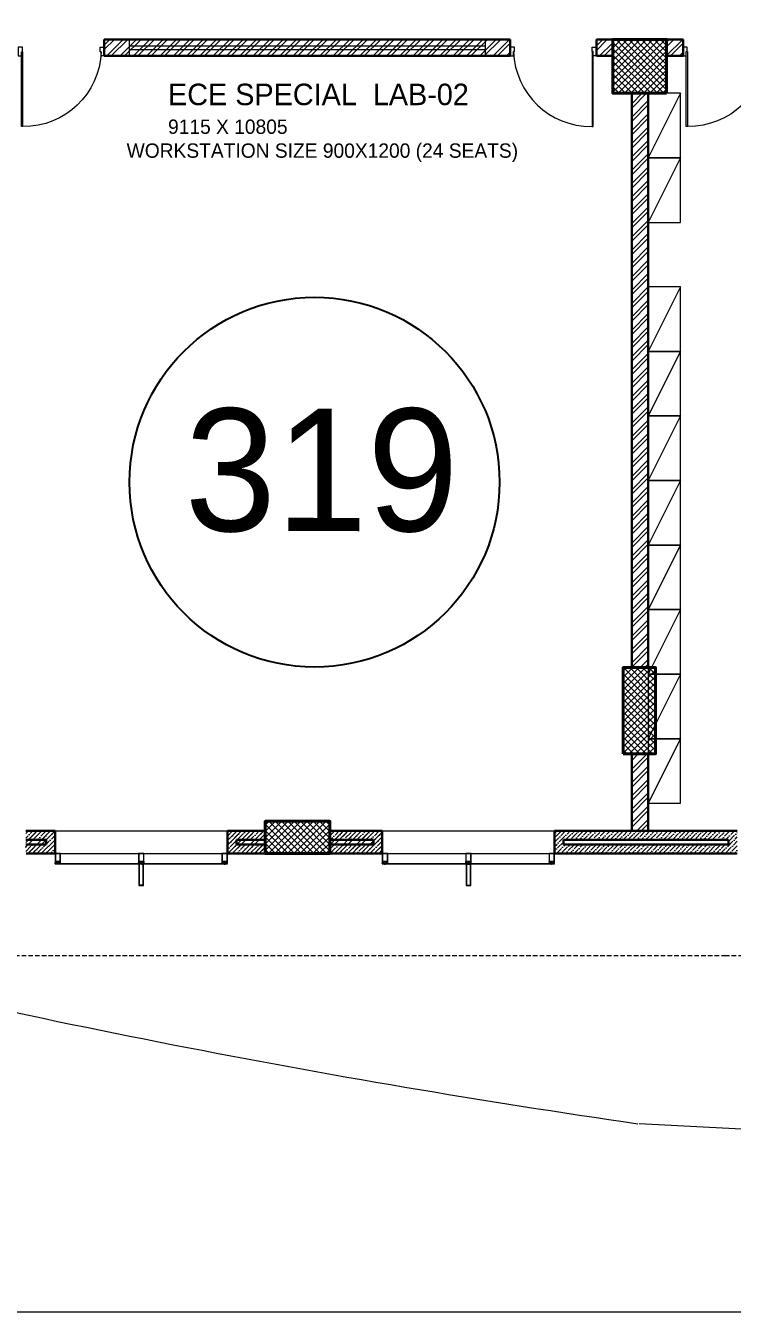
# Model space of a CAD drawing. Header units: millimetres. Extents: x 8275 to 147087, y -297470 to -191881.
# Drawn here: x 25121 to 34966, y -297470 to -279531 of the extents above; entities that cross this region are included whole.
import ezdxf

# ---------------------------------------------------------------- set-up
doc = ezdxf.new("R2010")
doc.units = ezdxf.units.MM
doc.header["$LTSCALE"] = 250
doc.header["$MEASUREMENT"] = 0
doc.linetypes.add('HIDDEN', pattern=[0.375, 0.25, -0.125])
for name, color, linetype, lineweight in [('col', 6, 'Continuous', 40), ('door', 35, 'Continuous', 13), ('ele', 51, 'Continuous', 18), ('furniture', 5, 'Continuous', 15), ('hatch', 9, 'Continuous', 0), ('hidden', 153, 'HIDDEN', 13), ('text', 7, 'Continuous', 9), ('wall', 1, 'Continuous', 30), ('win', 4, 'Continuous', 20)]:
    doc.layers.add(name, color=color, linetype=linetype, lineweight=lineweight)
doc.layers.add('FUR', color=140, linetype='Continuous')
doc.styles.get("Standard").update_dxf_attribs({"font": 'GOTHIC.TTF', "height": 100})
pattern_1 = [(45, (-6686.72, -319015.28), (-92.80777, 92.80777), []), (45, (-6624.85, -319015.28), (-92.80777, 92.80777), [])]
pattern_2 = [(45, (-6686.724, -319015.28), (23.20194, 85.073785), [109.375, -21.875, 0, -21.875])]
pattern_3 = [(45, (-6686.7244, -319015.2779), (2e-16, 2.32600915), [4.93421053, -1.64473684]), (135, (-6685.5614, -319014.1149), (2e-16, 2.32600915), [4.93421053, -1.64473684])]

# ---------------------------------------------------------------- blocks, each defined once
blk = doc.blocks.new('A$C75BC0A19')
at = {"layer": 'hatch'}
h = blk.add_hatch(dxfattribs=at)
h.set_pattern_fill('ANSI37', color=256, scale=500, style=0)
h.set_pattern_definition([(45, (-3145679.59, 85463.276), (-44.1941738, 44.1941738), []), (135, (-3145679.59, 85463.276), (-44.1941738, -44.1941738), [])])
h.paths.add_polyline_path([(-104495, 14909), (-105243, 14909), (-105243, 15659), (-104495, 15659)])
h = blk.add_hatch(dxfattribs=at)
h.set_pattern_fill('ANSI37', color=256, scale=500, style=0)
h.set_pattern_definition([(45, (-1397.63, 3045.615), (-44.194174, 44.194174), []), (135, (-1397.63, 3045.615), (-44.194174, -44.194174), [])])
h.paths.add_polyline_path([(-105098, 5700), (-104648, 5700), (-104648, 6900), (-105098, 6900)])
h = blk.add_hatch(dxfattribs=at)
h.set_pattern_fill('ANSI37', color=256, scale=500, angle=90, style=0)
h.set_pattern_definition([(135, (-196747.52, -3027528.165), (-44.1941738, -44.1941738), []), (225, (-196747.52, -3027528.165), (44.1941738, -44.1941738), [])])
h.paths.add_polyline_path([(-109187, 4308), (-109187, 4758), (-110087, 4758), (-110087, 4308)])
at = {"layer": 'col', "elevation": -4747}
for points in [[(-104495, 14909), (-105243, 14909), (-105243, 15659), (-104495, 15659)], [(-105098, 5700), (-104648, 5700), (-104648, 6900), (-105098, 6900)]]:
    blk.add_lwpolyline(points, close=True, dxfattribs=at)
at = {"layer": 'col'}
blk.add_lwpolyline([(-109187, 4308), (-109187, 4758), (-110087, 4758), (-110087, 4308)], close=True, dxfattribs=at)
blk = doc.blocks.new('D1-1000')
for p, q in [((-951, 0), (-1000, 0)), ((-1000, 0), (-1000, -102)), ((-951, -53), (-951, 0)), ((-49, 0), (0, 0)), ((-49, -53), (-49, 0)), ((0, 0), (0, -102)), ((-1000, -102), (-963, -102)), ((-963, -53), (-951, -53)), ((-963, -102), (-963, -53)), ((-51, -53), (-51, -923)), ((-37, -53), (-49, -53)), ((-37, -923), (-37, -53)), ((-37, -102), (-37, -53)), ((0, -102), (-37, -102)), ((-55, -923), (-37, -923))]:
    blk.add_line(p, q)
blk.add_ellipse((-40, 2), major_axis=(646, 675), ratio=0.977435, start_param=2.382767, end_param=3.900418)
blk = doc.blocks.new('storage')
at = {"layer": 'furniture', "linetype": 'ByBlock', "ltscale": 100}
blk.add_line((0, 450), (900, 0), dxfattribs=at)
blk.add_lwpolyline([(0, 0), (900, 0), (900, 450), (0, 450)], close=True, dxfattribs=at)

msp = doc.modelspace()

# ---------------------------------------------------------------- hatches: boundary and pattern name
at = {"layer": 'hatch'}
h = msp.add_hatch(dxfattribs=at)
h.set_pattern_fill('ANSI32', color=256, scale=350, style=0)
h.set_pattern_definition(pattern_1)
h.paths.add_polyline_path([(31874, -279953), (31874, -279723), (26216, -279723), (26216, -279953)])
h = msp.add_hatch(dxfattribs=at)
h.set_pattern_fill('ANSI32', color=256, scale=350, style=0)
h.set_pattern_definition(pattern_1)
h.paths.add_polyline_path([(33068, -279723), (33298, -279723), (33298, -279953), (33068, -279953)])
h = msp.add_hatch(dxfattribs=at)
h.set_pattern_fill('ANSI32', color=256, scale=350, style=0)
h.set_pattern_definition(pattern_1)
h.paths.add_polyline_path([(34051, -279723), (34280, -279723), (34280, -279953), (34051, -279953)])
edge = h.paths.add_edge_path()
edge.add_line((34051, -279953), (34310, -279953))
h = msp.add_hatch(dxfattribs=at)
h.set_pattern_fill('ANSI32', color=256, scale=350, style=0)
h.set_pattern_definition(pattern_1)
h.paths.add_polyline_path([(33566, -288482), (33796, -288482), (33796, -280473), (33566, -280473)])
h = msp.add_hatch(dxfattribs=at)
h.set_pattern_fill('ANSI32', color=256, scale=350, style=0)
h.set_pattern_definition(pattern_1)
h.paths.add_polyline_path([(33796, -289681), (33566, -289681), (33566, -290759), (33796, -290759)])
h = msp.add_hatch(dxfattribs=at)
h.set_pattern_fill('ANSI36', color=256, scale=350, style=0)
h.set_pattern_definition(pattern_2)
h.paths.add_polyline_path([(25121, -290949), (25121, -291073), (24974, -291073), (24974, -291074), (25531, -291074), (25531, -290759), (25121, -290759), (25121, -290884), (25406, -290884), (25406, -290949)])
h = msp.add_hatch(dxfattribs=at)
h.set_pattern_fill('ANSI36', color=256, scale=350, style=0)
h.set_pattern_definition(pattern_2)
h.paths.add_polyline_path([(25121, -290949), (25121, -291073), (24974, -291073), (24974, -291074), (25531, -291074), (25531, -290759), (25121, -290759), (25121, -290884), (25406, -290884), (25406, -290949)])
h = msp.add_hatch(dxfattribs=at)
h.set_pattern_fill('ANSI32', color=256, scale=350, style=0)
h.set_pattern_definition(pattern_1)
h.paths.add_polyline_path([(25121, -291074), (25531, -291074), (25531, -290759), (25121, -290759)])
h = msp.add_hatch(dxfattribs=at)
h.set_pattern_fill('ANSI32', color=256, scale=350, style=0)
h.set_pattern_definition(pattern_1)
h.paths.add_polyline_path([(27931, -290759), (28460, -290759), (28460, -291074), (27931, -291074)])
h = msp.add_hatch(dxfattribs=at)
h.set_pattern_fill('ANSI36', color=256, scale=350, style=0)
h.set_pattern_definition(pattern_2)
h.paths.add_polyline_path([(28535, -291073), (28459, -291073), (28459, -290949), (28056, -290949), (28056, -290884), (28459, -290884), (28459, -290759), (27931, -290759), (27931, -291074), (28535, -291074)])
h = msp.add_hatch(dxfattribs=at)
h.set_pattern_fill('ANSI36', color=256, scale=350, style=0)
h.set_pattern_definition(pattern_2)
h.paths.add_polyline_path([(29359, -290949), (29359, -291073), (29285, -291073), (29285, -291074), (30090, -291074), (30090, -290759), (29359, -290759), (29359, -290884), (29965, -290884), (29965, -290949)])
h = msp.add_hatch(dxfattribs=at)
h.set_pattern_fill('ANSI32', color=256, scale=350, style=0)
h.set_pattern_definition(pattern_1)
h.paths.add_polyline_path([(29359, -291074), (30090, -291074), (30090, -290759), (29359, -290759)])
h = msp.add_hatch(dxfattribs=at)
h.set_pattern_fill('ANSI36', color=256, scale=350, style=0)
h.set_pattern_definition(pattern_2)
h.paths.add_polyline_path([(35037, -290759), (32490, -290759), (32490, -291074), (35037, -291074)])
edge = h.paths.add_edge_path(flags=16)
edge.add_line((32615, -290949), (34912, -290949))
edge.add_line((34912, -290884), (32615, -290884))
edge.add_line((32615, -290884), (32615, -290949))
edge.add_line((34912, -290884), (34912, -290949))
h = msp.add_hatch(dxfattribs=at)
h.set_pattern_fill('AR-HBONE', color=256, scale=0.411184, style=0)
h.set_pattern_definition(pattern_3)
h.paths.add_polyline_path([(25536, -291200), (25536, -291202), (25542, -291202), (25542, -291200)], flags=16)
h.paths.add_polyline_path([(25601, -291200), (25601, -291202), (25595, -291202), (25595, -291200)], flags=16)
edge = h.paths.add_edge_path()
edge.add_arc((25547, -291215), 0.685, 180, 360, ccw=False)
edge.add_arc((25545, -291215), 0.685, 180, 360, ccw=False)
edge.add_arc((25544, -291215), 0.685, 180, 360, ccw=False)
edge.add_arc((25542, -291215), 0.685, -180, 0, ccw=False)
edge.add_arc((25541, -291215), 0.685, -180, 0, ccw=False)
edge.add_arc((25540, -291215), 0.685, 180, 360, ccw=False)
edge.add_arc((25538, -291215), 0.685, 180, 360, ccw=False)
edge.add_arc((25537, -291215), 0.685, -180, 0, ccw=False)
edge.add_arc((25536, -291215), 0.685, 180, 360, ccw=False)
edge.add_arc((25534, -291215), 0.685, -180, 0, ccw=False)
edge.add_arc((25533, -291215), 0.685, 180, 360, ccw=False)
edge.add_arc((25532, -291215), 0.685, -180, 0, ccw=False)
edge.add_line((25531, -291215), (25531, -291202))
edge.add_line((25531, -291202), (25535, -291202))
edge.add_line((25535, -291202), (25535, -291200))
edge.add_line((25535, -291200), (25533, -291200))
edge.add_line((25533, -291200), (25535, -291197))
edge.add_line((25535, -291197), (25543, -291197))
edge.add_line((25543, -291197), (25545, -291200))
edge.add_line((25545, -291200), (25543, -291200))
edge.add_line((25543, -291200), (25543, -291202))
edge.add_line((25543, -291202), (25547, -291202))
edge.add_line((25547, -291202), (25547, -291215))
edge.add_arc((25590, -291214), 0.685, 180, 360)
edge.add_arc((25592, -291214), 0.685, 180, 360)
edge.add_arc((25593, -291214), 0.685, 180, 360)
edge.add_arc((25594, -291214), 0.685, 180, 360)
edge.add_arc((25596, -291214), 0.685, 180, 360)
edge.add_arc((25597, -291214), 0.685, 180, 360)
edge.add_arc((25599, -291214), 0.685, 180, 360)
edge.add_arc((25600, -291214), 0.685, 180, 360)
edge.add_arc((25601, -291214), 0.685, 180, 360)
edge.add_arc((25603, -291214), 0.685, 180, 360)
edge.add_arc((25604, -291214), 0.685, 180, 360)
edge.add_arc((25605, -291214), 0.685, 180, 360)
edge.add_line((25606, -291214), (25606, -291202))
edge.add_line((25606, -291202), (25602, -291202))
edge.add_line((25602, -291202), (25602, -291200))
edge.add_line((25602, -291200), (25604, -291200))
edge.add_line((25604, -291200), (25602, -291197))
edge.add_line((25602, -291197), (25593, -291197))
edge.add_line((25593, -291197), (25592, -291200))
edge.add_line((25592, -291200), (25594, -291200))
edge.add_line((25594, -291200), (25594, -291202))
edge.add_line((25594, -291202), (25590, -291202))
edge.add_line((25590, -291202), (25590, -291214))
h = msp.add_hatch(dxfattribs=at)
h.set_pattern_fill('AR-HBONE', color=256, scale=0.411184, style=0)
h.set_pattern_definition(pattern_3)
h.paths.add_polyline_path([(26699, -291200), (26699, -291202), (26704, -291202), (26704, -291200)], flags=16)
h.paths.add_polyline_path([(26763, -291200), (26763, -291202), (26757, -291202), (26757, -291200)], flags=16)
edge = h.paths.add_edge_path()
edge.add_arc((26709, -291215), 0.685, 180, 360, ccw=False)
edge.add_arc((26708, -291215), 0.685, 180, 360, ccw=False)
edge.add_arc((26706, -291215), 0.685, 180, 360, ccw=False)
edge.add_arc((26705, -291215), 0.685, -180, 0, ccw=False)
edge.add_arc((26703, -291215), 0.685, -180, 0, ccw=False)
edge.add_arc((26702, -291215), 0.685, 180, 360, ccw=False)
edge.add_arc((26701, -291215), 0.685, 180, 360, ccw=False)
edge.add_arc((26699, -291215), 0.685, -180, 0, ccw=False)
edge.add_arc((26698, -291215), 0.685, 180, 360, ccw=False)
edge.add_arc((26697, -291215), 0.685, -180, 0, ccw=False)
edge.add_arc((26695, -291215), 0.685, 180, 360, ccw=False)
edge.add_arc((26694, -291215), 0.685, -180, 0, ccw=False)
edge.add_line((26693, -291215), (26693, -291202))
edge.add_line((26693, -291202), (26697, -291202))
edge.add_line((26697, -291202), (26697, -291200))
edge.add_line((26697, -291200), (26695, -291200))
edge.add_line((26695, -291200), (26697, -291197))
edge.add_line((26697, -291197), (26706, -291197))
edge.add_line((26706, -291197), (26708, -291200))
edge.add_line((26708, -291200), (26706, -291200))
edge.add_line((26706, -291200), (26706, -291202))
edge.add_line((26706, -291202), (26710, -291202))
edge.add_line((26710, -291202), (26710, -291215))
edge.add_arc((26753, -291214), 0.685, 180, 360)
edge.add_arc((26754, -291214), 0.685, 180, 360)
edge.add_arc((26755, -291214), 0.685, 180, 360)
edge.add_arc((26757, -291214), 0.685, 180, 360)
edge.add_arc((26758, -291214), 0.685, 180, 360)
edge.add_arc((26760, -291214), 0.685, 180, 360)
edge.add_arc((26761, -291214), 0.685, 180, 360)
edge.add_arc((26762, -291214), 0.685, 180, 360)
edge.add_arc((26764, -291214), 0.685, 180, 360)
edge.add_arc((26765, -291214), 0.685, 180, 360)
edge.add_arc((26766, -291214), 0.685, 180, 360)
edge.add_arc((26768, -291214), 0.685, 180, 360)
edge.add_line((26768, -291214), (26768, -291202))
edge.add_line((26768, -291202), (26765, -291202))
edge.add_line((26765, -291202), (26765, -291200))
edge.add_line((26765, -291200), (26766, -291200))
edge.add_line((26766, -291200), (26765, -291197))
edge.add_line((26765, -291197), (26756, -291197))
edge.add_line((26756, -291197), (26754, -291200))
edge.add_line((26754, -291200), (26756, -291200))
edge.add_line((26756, -291200), (26756, -291202))
edge.add_line((26756, -291202), (26752, -291202))
edge.add_line((26752, -291202), (26752, -291214))
h = msp.add_hatch(dxfattribs=at)
h.set_pattern_fill('AR-HBONE', color=256, scale=0.411184, style=0)
h.set_pattern_definition(pattern_3)
h.paths.add_polyline_path([(27861, -291200), (27861, -291202), (27866, -291202), (27866, -291200)], flags=16)
h.paths.add_polyline_path([(27925, -291200), (27925, -291202), (27920, -291202), (27920, -291200)], flags=16)
edge = h.paths.add_edge_path()
edge.add_arc((27871, -291215), 0.685, 180, 360, ccw=False)
edge.add_arc((27870, -291215), 0.685, 180, 360, ccw=False)
edge.add_arc((27868, -291215), 0.685, 180, 360, ccw=False)
edge.add_arc((27867, -291215), 0.685, -180, 0, ccw=False)
edge.add_arc((27866, -291215), 0.685, -180, 0, ccw=False)
edge.add_arc((27864, -291215), 0.685, 180, 360, ccw=False)
edge.add_arc((27863, -291215), 0.685, 180, 360, ccw=False)
edge.add_arc((27862, -291215), 0.685, -180, 0, ccw=False)
edge.add_arc((27860, -291215), 0.685, 180, 360, ccw=False)
edge.add_arc((27859, -291215), 0.685, -180, 0, ccw=False)
edge.add_arc((27858, -291215), 0.685, 180, 360, ccw=False)
edge.add_arc((27856, -291215), 0.685, -180, 0, ccw=False)
edge.add_line((27855, -291215), (27855, -291202))
edge.add_line((27855, -291202), (27859, -291202))
edge.add_line((27859, -291202), (27859, -291200))
edge.add_line((27859, -291200), (27858, -291200))
edge.add_line((27858, -291200), (27859, -291197))
edge.add_line((27859, -291197), (27868, -291197))
edge.add_line((27868, -291197), (27870, -291200))
edge.add_line((27870, -291200), (27868, -291200))
edge.add_line((27868, -291200), (27868, -291202))
edge.add_line((27868, -291202), (27872, -291202))
edge.add_line((27872, -291202), (27872, -291215))
edge.add_arc((27915, -291214), 0.685, 180, 360)
edge.add_arc((27916, -291214), 0.685, 180, 360)
edge.add_arc((27918, -291214), 0.685, 180, 360)
edge.add_arc((27919, -291214), 0.685, 180, 360)
edge.add_arc((27920, -291214), 0.685, 180, 360)
edge.add_arc((27922, -291214), 0.685, 180, 360)
edge.add_arc((27923, -291214), 0.685, 180, 360)
edge.add_arc((27925, -291214), 0.685, 180, 360)
edge.add_arc((27926, -291214), 0.685, 180, 360)
edge.add_arc((27927, -291214), 0.685, 180, 360)
edge.add_arc((27929, -291214), 0.685, 180, 360)
edge.add_arc((27930, -291214), 0.685, 180, 360)
edge.add_line((27931, -291214), (27931, -291202))
edge.add_line((27931, -291202), (27927, -291202))
edge.add_line((27927, -291202), (27927, -291200))
edge.add_line((27927, -291200), (27929, -291200))
edge.add_line((27929, -291200), (27927, -291197))
edge.add_line((27927, -291197), (27918, -291197))
edge.add_line((27918, -291197), (27916, -291200))
edge.add_line((27916, -291200), (27918, -291200))
edge.add_line((27918, -291200), (27918, -291202))
edge.add_line((27918, -291202), (27914, -291202))
edge.add_line((27914, -291202), (27914, -291214))
h = msp.add_hatch(dxfattribs=at)
h.set_pattern_fill('AR-HBONE', color=256, scale=0.411184, style=0)
h.set_pattern_definition(pattern_3)
h.paths.add_polyline_path([(30095, -291200), (30095, -291202), (30101, -291202), (30101, -291200)], flags=16)
h.paths.add_polyline_path([(30159, -291200), (30159, -291202), (30154, -291202), (30154, -291200)], flags=16)
edge = h.paths.add_edge_path()
edge.add_arc((30105, -291214), 0.685, 180, 360, ccw=False)
edge.add_arc((30104, -291214), 0.685, 180, 360, ccw=False)
edge.add_arc((30103, -291214), 0.685, 180, 360, ccw=False)
edge.add_arc((30101, -291214), 0.685, -180, 0, ccw=False)
edge.add_arc((30100, -291214), 0.685, -180, 0, ccw=False)
edge.add_arc((30098, -291214), 0.685, 180, 360, ccw=False)
edge.add_arc((30097, -291214), 0.685, 180, 360, ccw=False)
edge.add_arc((30096, -291214), 0.685, -180, 0, ccw=False)
edge.add_arc((30094, -291214), 0.685, 180, 360, ccw=False)
edge.add_arc((30093, -291214), 0.685, -180, 0, ccw=False)
edge.add_arc((30092, -291214), 0.685, 180, 360, ccw=False)
edge.add_arc((30090, -291214), 0.685, -180, 0, ccw=False)
edge.add_line((30090, -291214), (30090, -291202))
edge.add_line((30090, -291202), (30093, -291202))
edge.add_line((30093, -291202), (30093, -291200))
edge.add_line((30093, -291200), (30092, -291200))
edge.add_line((30092, -291200), (30093, -291197))
edge.add_line((30093, -291197), (30102, -291197))
edge.add_line((30102, -291197), (30104, -291200))
edge.add_line((30104, -291200), (30102, -291200))
edge.add_line((30102, -291200), (30102, -291202))
edge.add_line((30102, -291202), (30106, -291202))
edge.add_line((30106, -291202), (30106, -291214))
edge.add_arc((30149, -291214), 0.685, 180, 360)
edge.add_arc((30150, -291214), 0.685, 180, 360)
edge.add_arc((30152, -291214), 0.685, 180, 360)
edge.add_arc((30153, -291214), 0.685, 180, 360)
edge.add_arc((30155, -291214), 0.685, 180, 360)
edge.add_arc((30156, -291214), 0.685, 180, 360)
edge.add_arc((30157, -291214), 0.685, 180, 360)
edge.add_arc((30159, -291214), 0.685, 180, 360)
edge.add_arc((30160, -291214), 0.685, 180, 360)
edge.add_arc((30161, -291214), 0.685, 180, 360)
edge.add_arc((30163, -291214), 0.685, 180, 360)
edge.add_arc((30164, -291214), 0.685, 180, 360)
edge.add_line((30165, -291214), (30165, -291202))
edge.add_line((30165, -291202), (30161, -291202))
edge.add_line((30161, -291202), (30161, -291200))
edge.add_line((30161, -291200), (30163, -291200))
edge.add_line((30163, -291200), (30161, -291197))
edge.add_line((30161, -291197), (30152, -291197))
edge.add_line((30152, -291197), (30150, -291200))
edge.add_line((30150, -291200), (30152, -291200))
edge.add_line((30152, -291200), (30152, -291202))
edge.add_line((30152, -291202), (30148, -291202))
edge.add_line((30148, -291202), (30148, -291214))
h = msp.add_hatch(dxfattribs=at)
h.set_pattern_fill('AR-HBONE', color=256, scale=0.411184, style=0)
h.set_pattern_definition(pattern_3)
h.paths.add_polyline_path([(31257, -291200), (31257, -291202), (31263, -291202), (31263, -291200)], flags=16)
h.paths.add_polyline_path([(31322, -291200), (31322, -291202), (31316, -291202), (31316, -291200)], flags=16)
edge = h.paths.add_edge_path()
edge.add_arc((31268, -291214), 0.685, 180, 360, ccw=False)
edge.add_arc((31266, -291214), 0.685, 180, 360, ccw=False)
edge.add_arc((31265, -291214), 0.685, 180, 360, ccw=False)
edge.add_arc((31264, -291214), 0.685, -180, 0, ccw=False)
edge.add_arc((31262, -291214), 0.685, -180, 0, ccw=False)
edge.add_arc((31261, -291214), 0.685, 180, 360, ccw=False)
edge.add_arc((31259, -291214), 0.685, 180, 360, ccw=False)
edge.add_arc((31258, -291214), 0.685, -180, 0, ccw=False)
edge.add_arc((31257, -291214), 0.685, 180, 360, ccw=False)
edge.add_arc((31255, -291214), 0.685, -180, 0, ccw=False)
edge.add_arc((31254, -291214), 0.685, 180, 360, ccw=False)
edge.add_arc((31253, -291214), 0.685, -180, 0, ccw=False)
edge.add_line((31252, -291214), (31252, -291202))
edge.add_line((31252, -291202), (31256, -291202))
edge.add_line((31256, -291202), (31256, -291200))
edge.add_line((31256, -291200), (31254, -291200))
edge.add_line((31254, -291200), (31256, -291197))
edge.add_line((31256, -291197), (31265, -291197))
edge.add_line((31265, -291197), (31266, -291200))
edge.add_line((31266, -291200), (31265, -291200))
edge.add_line((31265, -291200), (31265, -291202))
edge.add_line((31265, -291202), (31268, -291202))
edge.add_line((31268, -291202), (31268, -291214))
edge.add_arc((31311, -291214), 0.685, 180, 360)
edge.add_arc((31313, -291214), 0.685, 180, 360)
edge.add_arc((31314, -291214), 0.685, 180, 360)
edge.add_arc((31316, -291214), 0.685, 180, 360)
edge.add_arc((31317, -291214), 0.685, 180, 360)
edge.add_arc((31318, -291214), 0.685, 180, 360)
edge.add_arc((31320, -291214), 0.685, 180, 360)
edge.add_arc((31321, -291214), 0.685, 180, 360)
edge.add_arc((31322, -291214), 0.685, 180, 360)
edge.add_arc((31324, -291214), 0.685, 180, 360)
edge.add_arc((31325, -291214), 0.685, 180, 360)
edge.add_arc((31326, -291214), 0.685, 180, 360)
edge.add_line((31327, -291214), (31327, -291202))
edge.add_line((31327, -291202), (31323, -291202))
edge.add_line((31323, -291202), (31323, -291200))
edge.add_line((31323, -291200), (31325, -291200))
edge.add_line((31325, -291200), (31323, -291197))
edge.add_line((31323, -291197), (31315, -291197))
edge.add_line((31315, -291197), (31313, -291200))
edge.add_line((31313, -291200), (31315, -291200))
edge.add_line((31315, -291200), (31315, -291202))
edge.add_line((31315, -291202), (31311, -291202))
edge.add_line((31311, -291202), (31311, -291214))
h = msp.add_hatch(dxfattribs=at)
h.set_pattern_fill('AR-HBONE', color=256, scale=0.411184, style=0)
h.set_pattern_definition(pattern_3)
h.paths.add_polyline_path([(32420, -291200), (32420, -291202), (32425, -291202), (32425, -291200)], flags=16)
h.paths.add_polyline_path([(32484, -291200), (32484, -291202), (32479, -291202), (32479, -291200)], flags=16)
edge = h.paths.add_edge_path()
edge.add_arc((32430, -291214), 0.685, 180, 360, ccw=False)
edge.add_arc((32429, -291214), 0.685, 180, 360, ccw=False)
edge.add_arc((32427, -291214), 0.685, 180, 360, ccw=False)
edge.add_arc((32426, -291214), 0.685, -180, 0, ccw=False)
edge.add_arc((32424, -291214), 0.685, -180, 0, ccw=False)
edge.add_arc((32423, -291214), 0.685, 180, 360, ccw=False)
edge.add_arc((32422, -291214), 0.685, 180, 360, ccw=False)
edge.add_arc((32420, -291214), 0.685, -180, 0, ccw=False)
edge.add_arc((32419, -291214), 0.685, 180, 360, ccw=False)
edge.add_arc((32418, -291214), 0.685, -180, 0, ccw=False)
edge.add_arc((32416, -291214), 0.685, 180, 360, ccw=False)
edge.add_arc((32415, -291214), 0.685, -180, 0, ccw=False)
edge.add_line((32414, -291214), (32414, -291202))
edge.add_line((32414, -291202), (32418, -291202))
edge.add_line((32418, -291202), (32418, -291200))
edge.add_line((32418, -291200), (32416, -291200))
edge.add_line((32416, -291200), (32418, -291197))
edge.add_line((32418, -291197), (32427, -291197))
edge.add_line((32427, -291197), (32429, -291200))
edge.add_line((32429, -291200), (32427, -291200))
edge.add_line((32427, -291200), (32427, -291202))
edge.add_line((32427, -291202), (32431, -291202))
edge.add_line((32431, -291202), (32431, -291214))
edge.add_arc((32474, -291214), 0.685, 180, 360)
edge.add_arc((32475, -291214), 0.685, 180, 360)
edge.add_arc((32476, -291214), 0.685, 180, 360)
edge.add_arc((32478, -291214), 0.685, 180, 360)
edge.add_arc((32479, -291214), 0.685, 180, 360)
edge.add_arc((32481, -291214), 0.685, 180, 360)
edge.add_arc((32482, -291214), 0.685, 180, 360)
edge.add_arc((32483, -291214), 0.685, 180, 360)
edge.add_arc((32485, -291214), 0.685, 180, 360)
edge.add_arc((32486, -291214), 0.685, 180, 360)
edge.add_arc((32487, -291214), 0.685, 180, 360)
edge.add_arc((32489, -291214), 0.685, 180, 360)
edge.add_line((32489, -291214), (32489, -291202))
edge.add_line((32489, -291202), (32486, -291202))
edge.add_line((32486, -291202), (32486, -291200))
edge.add_line((32486, -291200), (32487, -291200))
edge.add_line((32487, -291200), (32486, -291197))
edge.add_line((32486, -291197), (32477, -291197))
edge.add_line((32477, -291197), (32475, -291200))
edge.add_line((32475, -291200), (32477, -291200))
edge.add_line((32477, -291200), (32477, -291202))
edge.add_line((32477, -291202), (32473, -291202))
edge.add_line((32473, -291202), (32473, -291214))

# ---------------------------------------------------------------- linework, layer by layer
at = {"layer": 'ele'}
for p, q in [((26561, -279723, -11301), (26561, -279953, -11301)), ((26561, -279813, -11301), (31529, -279813, -11301)), ((31529, -279953, -11301), (31529, -279723, -11301)), ((26561, -279863, -11301), (31529, -279863, -11301)), ((25531, -290759, -11301), (27928, -290759, -11301)), ((30090, -290759, -11301), (32490, -290759, -11301)), ((41266, -295238, -11301), (33668, -294842, -11301))]:
    msp.add_line(p, q, dxfattribs=at)
msp.add_arc((52560, -164087, -11301), 132114, 256.07271, 261.77118, dxfattribs=at)
at = {"layer": 'FUR', "linetype": 'ByBlock', "ltscale": 100}
msp.add_circle((29146, -285896, 122661), 2578, dxfattribs=at)
at = {"layer": 'hidden'}
for p, q in [((24221, -292494, -11301), (34864, -292494, -11301)), ((34864, -292494, -11301), (37226, -292494, -11301))]:
    msp.add_line(p, q, dxfattribs=at)
at = {"layer": 'text', "linetype": 'ByBlock', "ltscale": 100, "elevation": -15927}
msp.add_lwpolyline([(8275, -262122), (143047, -262122), (143047, -297470), (8275, -297470)], close=True, dxfattribs=at)
at = {"layer": 'wall'}
for p, q in [((26216, -279723, -11301), (31874, -279723, -11301)), ((26216, -279723, -11301), (26216, -279953, -11301)), ((31874, -279953, -11301), (31874, -279723, -11301)), ((33303, -279723, -11301), (33073, -279723, -11301)), ((33073, -279953, -11301), (33073, -279723, -11301)), ((34051, -279723, -11301), (34281, -279723, -11301)), ((34281, -279722, -11301), (34281, -279953, -11301)), ((26216, -279953, -11301), (31874, -279953, -11301)), ((33303, -279953, -11301), (33073, -279953, -11301)), ((34051, -279953, -11301), (34281, -279953, -11301)), ((33566, -288482, -11301), (33566, -280473, -11301)), ((33796, -288481, -11301), (33796, -280473, -11301)), ((33566, -290759, -11301), (33566, -289681, -11301)), ((33796, -290759, -11301), (33796, -289681, -11301)), ((25121, -290758, -11301), (25531, -290759, -11301)), ((25531, -291074, -11301), (25531, -290759, -11301)), ((27931, -290759, -11301), (28459, -290759, -11301)), ((27931, -291074, -11301), (27931, -290759, -11301)), ((29359, -290759, -11301), (30090, -290759, -11301)), ((30090, -290759, -11301), (30090, -291074, -11301)), ((32490, -290759, -11301), (32490, -291074, -11301)), ((33566, -290759, -11301), (32490, -290759, -11301)), ((35037, -290759, -11301), (33566, -290759, -11301)), ((25121, -290883, -11301), (25406, -290884, -11301)), ((25121, -290883, -11301), (25406, -290884, -11301)), ((25406, -290949, -11301), (25121, -290948, -11301)), ((25406, -290949, -11301), (25121, -290948, -11301)), ((25406, -290949, -11301), (25406, -290884, -11301)), ((25406, -290949, -11301), (25406, -290884, -11301)), ((28056, -290949, -11301), (28056, -290884, -11301)), ((28056, -290884, -11301), (28459, -290884, -11301)), ((28056, -290949, -11301), (28459, -290949, -11301)), ((29359, -290884, -11301), (29965, -290884, -11301)), ((29359, -290949, -11301), (29965, -290949, -11301)), ((29965, -290884, -11301), (29965, -290949, -11301)), ((32615, -290884, -11301), (32615, -290949, -11301)), ((34912, -290884, -11301), (32615, -290884, -11301)), ((32615, -290949, -11301), (34912, -290949, -11301)), ((34912, -290884, -11301), (34912, -290949, -11301)), ((25531, -291074, -11301), (25126, -291073, -11301)), ((27931, -291074, -11301), (28459, -291074, -11301)), ((29359, -291074, -11301), (30090, -291074, -11301)), ((32490, -291074, -11301), (35037, -291074, -11301))]:
    msp.add_line(p, q, dxfattribs=at)
at = {"layer": 'win'}
for p, q in [((25531, -291074, -11301), (26693, -291074, -11301)), ((26693, -291074, -11301), (27931, -291074, -11301)), ((30090, -291074, -11301), (31327, -291074, -11301)), ((31327, -291074, -11301), (32490, -291074, -11301)), ((25531, -291217, -11301), (26693, -291217, -11301)), ((26693, -291218, -11301), (25531, -291218, -11301)), ((26693, -291219, -11301), (25531, -291219, -11301)), ((26693, -291221, -11301), (25531, -291220, -11301)), ((26693, -291222, -11301), (25531, -291222, -11301)), ((26693, -291223, -11301), (25531, -291223, -11301)), ((26693, -291224, -11301), (25531, -291224, -11301)), ((25558, -291215, -11301), (25559, -291217, -11301)), ((25559, -291222, -11301), (25558, -291224, -11301)), ((25559, -291217, -11301), (25559, -291222, -11301)), ((25579, -291215, -11301), (25578, -291217, -11301)), ((25578, -291217, -11301), (25578, -291222, -11301)), ((25578, -291222, -11301), (25579, -291224, -11301)), ((26693, -291217, -11301), (27931, -291217, -11301)), ((27931, -291218, -11301), (26693, -291218, -11301)), ((27931, -291219, -11301), (26693, -291219, -11301)), ((27931, -291221, -11301), (26693, -291220, -11301)), ((27931, -291222, -11301), (26693, -291222, -11301)), ((27931, -291223, -11301), (26693, -291223, -11301)), ((27931, -291224, -11301), (26693, -291224, -11301)), ((26720, -291215, -11301), (26721, -291217, -11301)), ((26721, -291222, -11301), (26720, -291224, -11301)), ((26721, -291217, -11301), (26721, -291222, -11301)), ((26742, -291215, -11301), (26740, -291217, -11301)), ((26740, -291217, -11301), (26740, -291222, -11301)), ((26740, -291222, -11301), (26742, -291224, -11301)), ((27882, -291215, -11301), (27883, -291217, -11301)), ((27883, -291222, -11301), (27882, -291224, -11301)), ((27883, -291217, -11301), (27883, -291222, -11301)), ((27904, -291215, -11301), (27903, -291217, -11301)), ((27903, -291217, -11301), (27903, -291222, -11301)), ((27903, -291222, -11301), (27904, -291224, -11301)), ((30090, -291217, -11301), (31327, -291217, -11301)), ((31327, -291218, -11301), (30090, -291218, -11301)), ((31327, -291219, -11301), (30090, -291219, -11301)), ((31327, -291220, -11301), (30090, -291220, -11301)), ((31327, -291222, -11301), (30090, -291222, -11301)), ((31327, -291223, -11301), (30090, -291223, -11301)), ((31327, -291224, -11301), (30090, -291224, -11301)), ((30116, -291215, -11301), (30118, -291217, -11301)), ((30118, -291222, -11301), (30116, -291224, -11301)), ((30118, -291217, -11301), (30118, -291222, -11301)), ((30138, -291215, -11301), (30137, -291217, -11301)), ((30137, -291217, -11301), (30137, -291222, -11301)), ((30137, -291222, -11301), (30138, -291224, -11301)), ((31279, -291215, -11301), (31280, -291217, -11301)), ((31280, -291222, -11301), (31279, -291224, -11301)), ((31280, -291217, -11301), (31280, -291222, -11301)), ((31301, -291215, -11301), (31299, -291217, -11301)), ((31299, -291217, -11301), (31299, -291222, -11301)), ((31299, -291222, -11301), (31301, -291224, -11301)), ((31327, -291217, -11301), (32490, -291217, -11301)), ((32490, -291218, -11301), (31327, -291218, -11301)), ((32490, -291219, -11301), (31327, -291219, -11301)), ((32490, -291220, -11301), (31327, -291220, -11301)), ((32490, -291222, -11301), (31327, -291222, -11301)), ((32490, -291223, -11301), (31327, -291223, -11301)), ((32490, -291224, -11301), (31327, -291224, -11301)), ((32441, -291215, -11301), (32442, -291217, -11301)), ((32442, -291222, -11301), (32441, -291224, -11301)), ((32442, -291217, -11301), (32442, -291222, -11301)), ((32463, -291215, -11301), (32461, -291217, -11301)), ((32461, -291217, -11301), (32461, -291222, -11301)), ((32461, -291222, -11301), (32463, -291224, -11301))]:
    msp.add_line(p, q, dxfattribs=at)
at = {"layer": 'win', "elevation": -11301}
for points in [[(25571, -291212), (25572, -291212), (25571, -291213), (25571, -291215), (25572, -291216), (25571, -291217), (25571, -291219), (25572, -291220, 0.960671), (25575, -291220), (25575, -291207, 0.198912), (25575, -291205), (25571, -291202, -0.198912), (25571, -291200), (25571, -291184), (25601, -291184, -0.414214), (25603, -291187), (25603, -291191, -0.414214), (25601, -291193), (25592, -291193, 0.414214), (25590, -291196), (25590, -291202), (25594, -291202), (25594, -291200), (25592, -291200), (25592, -291197), (25604, -291197), (25604, -291200), (25602, -291200), (25602, -291202), (25606, -291202), (25606, -291074), (25531, -291074), (25531, -291202), (25535, -291202), (25535, -291200), (25533, -291200), (25533, -291197), (25545, -291197), (25545, -291200), (25543, -291200), (25543, -291202), (25547, -291202), (25547, -291196, 0.414214), (25545, -291193), (25536, -291193, -0.414214), (25534, -291191), (25534, -291187, -0.414214), (25536, -291184), (25566, -291184), (25566, -291200, -0.198912), (25566, -291202), (25562, -291205, 0.198912), (25562, -291207), (25562, -291220, 0.960671), (25565, -291220), (25566, -291219), (25566, -291217), (25565, -291216), (25566, -291215), (25566, -291213), (25565, -291212), (25566, -291212), (25566, -291209), (25565, -291208), (25568, -291205), (25572, -291208), (25571, -291209)], [(26734, -291212), (26734, -291212), (26734, -291213), (26734, -291215), (26734, -291216), (26734, -291217), (26734, -291219), (26734, -291220, 0.960671), (26738, -291220), (26738, -291207, 0.198912), (26737, -291205), (26734, -291202, -0.198912), (26733, -291200), (26733, -291184), (26763, -291184, -0.414214), (26766, -291187), (26766, -291191, -0.414214), (26763, -291193), (26754, -291193, 0.414214), (26752, -291196), (26752, -291202), (26756, -291202), (26756, -291200), (26754, -291200), (26754, -291197), (26766, -291197), (26766, -291200), (26765, -291200), (26765, -291202), (26768, -291202), (26768, -291074), (26693, -291074), (26693, -291202), (26697, -291202), (26697, -291200), (26695, -291200), (26695, -291197), (26707, -291197), (26707, -291200), (26706, -291200), (26706, -291202), (26710, -291202), (26710, -291196, 0.414214), (26707, -291193), (26698, -291193, -0.414214), (26696, -291191), (26696, -291187, -0.414214), (26698, -291184), (26729, -291184), (26729, -291200, -0.198912), (26728, -291202), (26725, -291205, 0.198912), (26724, -291207), (26724, -291220, 0.960671), (26727, -291220), (26728, -291219), (26728, -291217), (26727, -291216), (26728, -291215), (26728, -291213), (26727, -291212), (26728, -291212), (26728, -291209), (26727, -291208), (26731, -291205), (26734, -291208), (26734, -291209)], [(27896, -291212), (27896, -291212), (27896, -291213), (27896, -291215), (27896, -291216), (27896, -291217), (27896, -291219), (27896, -291220, 0.960671), (27900, -291220), (27900, -291207, 0.198912), (27899, -291205), (27896, -291202, -0.198912), (27895, -291200), (27895, -291184), (27926, -291184, -0.414214), (27928, -291187), (27928, -291191, -0.414214), (27926, -291193), (27917, -291193, 0.414214), (27914, -291196), (27914, -291202), (27918, -291202), (27918, -291200), (27916, -291200), (27916, -291197), (27929, -291197), (27929, -291200), (27927, -291200), (27927, -291202), (27931, -291202), (27931, -291074), (27855, -291074), (27855, -291202), (27859, -291202), (27859, -291200), (27857, -291200), (27857, -291197), (27870, -291197), (27870, -291200), (27868, -291200), (27868, -291202), (27872, -291202), (27872, -291196, 0.414214), (27869, -291193), (27861, -291193, -0.414214), (27858, -291191), (27858, -291187, -0.414214), (27861, -291184), (27891, -291184), (27891, -291200, -0.198912), (27890, -291202), (27887, -291205, 0.198912), (27886, -291207), (27886, -291220, 0.960671), (27890, -291220), (27890, -291219), (27890, -291217), (27890, -291216), (27890, -291215), (27890, -291213), (27890, -291212), (27890, -291212), (27890, -291209), (27890, -291208), (27893, -291205), (27896, -291208), (27896, -291209)], [(30130, -291212), (30131, -291212), (30130, -291213), (30130, -291215), (30131, -291216), (30130, -291216), (30130, -291219), (30131, -291220, 0.960671), (30134, -291220), (30134, -291207, 0.198912), (30133, -291205), (30130, -291202, -0.198912), (30129, -291200), (30129, -291184), (30160, -291184, -0.414214), (30162, -291187), (30162, -291191, -0.414214), (30160, -291193), (30151, -291193, 0.414214), (30148, -291196), (30148, -291202), (30152, -291202), (30152, -291200), (30151, -291200), (30151, -291197), (30163, -291197), (30163, -291200), (30161, -291200), (30161, -291202), (30165, -291202), (30165, -291074), (30090, -291074), (30090, -291202), (30093, -291202), (30093, -291200), (30092, -291200), (30092, -291197), (30104, -291197), (30104, -291200), (30102, -291200), (30102, -291202), (30106, -291202), (30106, -291196, 0.414214), (30104, -291193), (30095, -291193, -0.414214), (30092, -291191), (30092, -291187, -0.414214), (30095, -291184), (30125, -291184), (30125, -291200, -0.198912), (30124, -291202), (30121, -291205, 0.198912), (30120, -291207), (30120, -291220, 0.960671), (30124, -291220), (30124, -291219), (30124, -291216), (30124, -291216), (30124, -291215), (30124, -291213), (30124, -291212), (30124, -291212), (30124, -291209), (30124, -291208), (30127, -291205), (30131, -291208), (30130, -291209)], [(31292, -291212), (31293, -291212), (31292, -291213), (31292, -291215), (31293, -291216), (31292, -291216), (31292, -291219), (31293, -291220, 0.960671), (31296, -291220), (31296, -291207, 0.198912), (31296, -291205), (31292, -291202, -0.198912), (31292, -291200), (31292, -291184), (31322, -291184, -0.414214), (31324, -291187), (31324, -291191, -0.414214), (31322, -291193), (31313, -291193, 0.414214), (31311, -291196), (31311, -291202), (31315, -291202), (31315, -291200), (31313, -291200), (31313, -291197), (31325, -291197), (31325, -291200), (31323, -291200), (31323, -291202), (31327, -291202), (31327, -291074), (31252, -291074), (31252, -291202), (31256, -291202), (31256, -291200), (31254, -291200), (31254, -291197), (31266, -291197), (31266, -291200), (31264, -291200), (31264, -291202), (31268, -291202), (31268, -291196, 0.414214), (31266, -291193), (31257, -291193, -0.414214), (31255, -291191), (31255, -291187, -0.414214), (31257, -291184), (31287, -291184), (31287, -291200, -0.198912), (31287, -291202), (31283, -291205, 0.198912), (31283, -291207), (31283, -291220, 0.960671), (31286, -291220), (31287, -291219), (31287, -291216), (31286, -291216), (31287, -291215), (31287, -291213), (31286, -291212), (31287, -291212), (31287, -291209), (31286, -291208), (31290, -291205), (31293, -291208), (31292, -291209)], [(32455, -291212), (32455, -291212), (32455, -291213), (32455, -291215), (32455, -291216), (32455, -291216), (32455, -291219), (32455, -291220, 0.960671), (32459, -291220), (32459, -291207, 0.198912), (32458, -291205), (32455, -291202, -0.198912), (32454, -291200), (32454, -291184), (32484, -291184, -0.414214), (32487, -291187), (32487, -291191, -0.414214), (32484, -291193), (32476, -291193, 0.414214), (32473, -291196), (32473, -291202), (32477, -291202), (32477, -291200), (32475, -291200), (32475, -291197), (32487, -291197), (32487, -291200), (32486, -291200), (32486, -291202), (32490, -291202), (32490, -291074), (32414, -291074), (32414, -291202), (32418, -291202), (32418, -291200), (32416, -291200), (32416, -291197), (32429, -291197), (32429, -291200), (32427, -291200), (32427, -291202), (32431, -291202), (32431, -291196, 0.414214), (32428, -291193), (32419, -291193, -0.414214), (32417, -291191), (32417, -291187, -0.414214), (32419, -291184), (32450, -291184), (32450, -291200, -0.198912), (32449, -291202), (32446, -291205, 0.198912), (32445, -291207), (32445, -291220, 0.960671), (32449, -291220), (32449, -291219), (32449, -291216), (32449, -291216), (32449, -291215), (32449, -291213), (32449, -291212), (32449, -291212), (32449, -291209), (32449, -291208), (32452, -291205), (32455, -291208), (32455, -291209)]]:
    msp.add_lwpolyline(points, format="xyb", close=True, dxfattribs=at)
for points in [[(25534, -291079), (25534, -291182), (25603, -291182), (25603, -291079)], [(26696, -291079), (26696, -291182), (26766, -291182), (26766, -291079)], [(27858, -291079), (27858, -291182), (27928, -291182), (27928, -291079)], [(30092, -291079), (30092, -291182), (30162, -291182), (30162, -291079)], [(31255, -291079), (31255, -291182), (31324, -291182), (31324, -291079)], [(32417, -291079), (32417, -291182), (32487, -291182), (32487, -291079)], [(25536, -291200), (25536, -291202), (25542, -291202), (25542, -291200)], [(25601, -291200), (25601, -291202), (25595, -291202), (25595, -291200)], [(26699, -291200), (26699, -291202), (26704, -291202), (26704, -291200)], [(26763, -291200), (26763, -291202), (26757, -291202), (26757, -291200)], [(27861, -291200), (27861, -291202), (27866, -291202), (27866, -291200)], [(27925, -291200), (27925, -291202), (27920, -291202), (27920, -291200)], [(30095, -291200), (30095, -291202), (30101, -291202), (30101, -291200)], [(30159, -291200), (30159, -291202), (30154, -291202), (30154, -291200)], [(31257, -291200), (31257, -291202), (31263, -291202), (31263, -291200)], [(31322, -291200), (31322, -291202), (31316, -291202), (31316, -291200)], [(32420, -291200), (32420, -291202), (32425, -291202), (32425, -291200)], [(32484, -291200), (32484, -291202), (32479, -291202), (32479, -291200)]]:
    msp.add_lwpolyline(points, close=True, dxfattribs=at)
for points in [[(25547, -291215, -1), (25546, -291215, -1), (25545, -291215, -1), (25543, -291215, -1), (25542, -291215, -1), (25540, -291215, -1), (25539, -291215, -1), (25538, -291215, -1), (25536, -291215, -1), (25535, -291215, -1), (25534, -291215, -1), (25532, -291215, -1), (25531, -291215), (25531, -291202), (25535, -291202), (25535, -291200), (25533, -291200), (25535, -291197), (25543, -291197), (25545, -291200), (25543, -291200), (25543, -291202), (25547, -291202), (25547, -291215)], [(25590, -291214, 1), (25591, -291214, 1), (25592, -291214, 1), (25594, -291214, 1), (25595, -291214, 1), (25597, -291214, 1), (25598, -291214, 1), (25599, -291214, 1), (25601, -291214, 1), (25602, -291214, 1), (25603, -291214, 1), (25605, -291214, 1), (25606, -291214), (25606, -291202), (25602, -291202), (25602, -291200), (25604, -291200), (25602, -291197), (25593, -291197), (25592, -291200), (25594, -291200), (25594, -291202), (25590, -291202), (25590, -291214)], [(26710, -291215, -1), (26708, -291215, -1), (26707, -291215, -1), (26705, -291215, -1), (26704, -291215, -1), (26703, -291215, -1), (26701, -291215, -1), (26700, -291215, -1), (26699, -291215, -1), (26697, -291215, -1), (26696, -291215, -1), (26695, -291215, -1), (26693, -291215), (26693, -291202), (26697, -291202), (26697, -291200), (26695, -291200), (26697, -291197), (26706, -291197), (26708, -291200), (26706, -291200), (26706, -291202), (26710, -291202), (26710, -291215)], [(26752, -291214, 1), (26753, -291214, 1), (26755, -291214, 1), (26756, -291214, 1), (26757, -291214, 1), (26759, -291214, 1), (26760, -291214, 1), (26762, -291214, 1), (26763, -291214, 1), (26764, -291214, 1), (26766, -291214, 1), (26767, -291214, 1), (26768, -291214), (26768, -291202), (26765, -291202), (26765, -291200), (26766, -291200), (26765, -291197), (26756, -291197), (26754, -291200), (26756, -291200), (26756, -291202), (26752, -291202), (26752, -291214)], [(27872, -291215, -1), (27871, -291215, -1), (27869, -291215, -1), (27868, -291215, -1), (27866, -291215, -1), (27865, -291215, -1), (27864, -291215, -1), (27862, -291215, -1), (27861, -291215, -1), (27860, -291215, -1), (27858, -291215, -1), (27857, -291215, -1), (27855, -291215), (27855, -291202), (27859, -291202), (27859, -291200), (27858, -291200), (27859, -291197), (27868, -291197), (27870, -291200), (27868, -291200), (27868, -291202), (27872, -291202), (27872, -291215)], [(27914, -291214, 1), (27916, -291214, 1), (27917, -291214, 1), (27918, -291214, 1), (27920, -291214, 1), (27921, -291214, 1), (27923, -291214, 1), (27924, -291214, 1), (27925, -291214, 1), (27927, -291214, 1), (27928, -291214, 1), (27929, -291214, 1), (27931, -291214), (27931, -291202), (27927, -291202), (27927, -291200), (27929, -291200), (27927, -291197), (27918, -291197), (27916, -291200), (27918, -291200), (27918, -291202), (27914, -291202), (27914, -291214)], [(30106, -291214, -1), (30105, -291214, -1), (30103, -291214, -1), (30102, -291214, -1), (30101, -291214, -1), (30099, -291214, -1), (30098, -291214, -1), (30096, -291214, -1), (30095, -291214, -1), (30094, -291214, -1), (30092, -291214, -1), (30091, -291214, -1), (30090, -291214), (30090, -291202), (30093, -291202), (30093, -291200), (30092, -291200), (30093, -291197), (30102, -291197), (30104, -291200), (30102, -291200), (30102, -291202), (30106, -291202), (30106, -291214)], [(30148, -291214, 1), (30150, -291214, 1), (30151, -291214, 1), (30153, -291214, 1), (30154, -291214, 1), (30155, -291214, 1), (30157, -291214, 1), (30158, -291214, 1), (30159, -291214, 1), (30161, -291214, 1), (30162, -291214, 1), (30163, -291214, 1), (30165, -291214), (30165, -291202), (30161, -291202), (30161, -291200), (30163, -291200), (30161, -291197), (30152, -291197), (30150, -291200), (30152, -291200), (30152, -291202), (30148, -291202), (30148, -291214)], [(31268, -291214, -1), (31267, -291214, -1), (31266, -291214, -1), (31264, -291214, -1), (31263, -291214, -1), (31261, -291214, -1), (31260, -291214, -1), (31259, -291214, -1), (31257, -291214, -1), (31256, -291214, -1), (31255, -291214, -1), (31253, -291214, -1), (31252, -291214), (31252, -291202), (31256, -291202), (31256, -291200), (31254, -291200), (31256, -291197), (31265, -291197), (31266, -291200), (31264, -291200), (31264, -291202), (31268, -291202), (31268, -291214)], [(31311, -291214, 1), (31312, -291214, 1), (31313, -291214, 1), (31315, -291214, 1), (31316, -291214, 1), (31318, -291214, 1), (31319, -291214, 1), (31320, -291214, 1), (31322, -291214, 1), (31323, -291214, 1), (31324, -291214, 1), (31326, -291214, 1), (31327, -291214), (31327, -291202), (31323, -291202), (31323, -291200), (31325, -291200), (31323, -291197), (31315, -291197), (31313, -291200), (31315, -291200), (31315, -291202), (31311, -291202), (31311, -291214)], [(32431, -291214, -1), (32429, -291214, -1), (32428, -291214, -1), (32427, -291214, -1), (32425, -291214, -1), (32424, -291214, -1), (32422, -291214, -1), (32421, -291214, -1), (32420, -291214, -1), (32418, -291214, -1), (32417, -291214, -1), (32416, -291214, -1), (32414, -291214), (32414, -291202), (32418, -291202), (32418, -291200), (32416, -291200), (32418, -291197), (32427, -291197), (32429, -291200), (32427, -291200), (32427, -291202), (32431, -291202), (32431, -291214)], [(32473, -291214, 1), (32474, -291214, 1), (32476, -291214, 1), (32477, -291214, 1), (32479, -291214, 1), (32480, -291214, 1), (32481, -291214, 1), (32483, -291214, 1), (32484, -291214, 1), (32485, -291214, 1), (32487, -291214, 1), (32488, -291214, 1), (32489, -291214), (32489, -291202), (32486, -291202), (32486, -291200), (32487, -291200), (32486, -291197), (32477, -291197), (32475, -291200), (32477, -291200), (32477, -291202), (32473, -291202), (32473, -291214)]]:
    msp.add_lwpolyline(points, format="xyb", dxfattribs=at)
at = {"layer": 'win', "extrusion": (5.57819e-18, 4.27086e-05, 1), "elevation": -11314}
for points in [[(26763, -291517), (26763, -291217), (26698, -291217), (26698, -291517)], [(26758, -291512), (26758, -291222), (26703, -291222), (26703, -291512)], [(31322, -291520), (31322, -291220), (31257, -291220), (31257, -291520)], [(31317, -291515), (31317, -291225), (31262, -291225), (31262, -291515)]]:
    msp.add_lwpolyline(points, close=True, dxfattribs=at)
at = {"layer": 'win'}
for centre, radius, start, end in [((25568, -291279, -11301), 56, 78.7142, 101.2858), ((25562, -291232, -11301), 11.8, 89.2696, 102.9213), ((25562, -291243, -11301), 23.7, 90.5827, 97.2319), ((25565, -291259, -11301), 38.2, 94.8062, 99.8319), ((25562, -291239, -11301), 18.7, 91.462, 100.7613), ((25568, -291282, -11301), 61, 80.9489, 99.0511), ((25568, -291281, -11301), 59.5, 80.3724, 99.6276), ((25568, -291282, -11301), 62, 87.0118, 92.9882), ((25568, -291300, -11301), 79.4, 87.5658, 92.4342), ((25568, -291475, -11301), 255, 89.1895, 90.8105), ((25568, -291253, -11301), 34.1, 85.3872, 94.6128), ((25575, -291235, -11301), 15.6, 77.8628, 87.9964), ((25575, -291230, -11301), 9.46, 74.1249, 91.2788), ((25574, -291242, -11301), 21.7, 79.6267, 87.558), ((25573, -291248, -11301), 27.3, 79.0292, 86.0298), ((26731, -291279, -11301), 56, 78.7142, 101.2858), ((26724, -291243, -11301), 23.7, 90.5827, 97.2319), ((26724, -291232, -11301), 11.8, 89.2696, 102.9213), ((26725, -291239, -11301), 18.7, 91.462, 100.7613), ((26728, -291259, -11301), 38.2, 94.8062, 99.8319), ((26731, -291282, -11301), 61, 80.9489, 99.0511), ((26731, -291281, -11301), 59.5, 80.3724, 99.6276), ((26731, -291300, -11301), 79.4, 87.5658, 92.4342), ((26731, -291475, -11301), 255, 89.1895, 90.8105), ((26731, -291253, -11301), 34.1, 85.3872, 94.6128), ((26731, -291282, -11301), 62, 87.0118, 92.9882), ((26736, -291242, -11301), 21.7, 79.6267, 87.558), ((26735, -291248, -11301), 27.3, 79.0292, 86.0298), ((26737, -291235, -11301), 15.6, 77.8628, 87.9964), ((26738, -291230, -11301), 9.46, 74.1249, 91.2788), ((27893, -291279, -11301), 56, 78.7142, 101.2858), ((27886, -291232, -11301), 11.8, 89.2696, 102.9213), ((27886, -291243, -11301), 23.7, 90.5827, 97.2319), ((27890, -291259, -11301), 38.2, 94.8062, 99.8319), ((27887, -291239, -11301), 18.7, 91.462, 100.7613), ((27893, -291282, -11301), 61, 80.9489, 99.0511), ((27893, -291281, -11301), 59.5, 80.3724, 99.6276), ((27893, -291475, -11301), 255, 89.1895, 90.8105), ((27893, -291253, -11301), 34.1, 85.3872, 94.6128), ((27893, -291282, -11301), 62, 87.0118, 92.9882), ((27893, -291300, -11301), 79.4, 87.5658, 92.4342), ((27897, -291248, -11301), 27.3, 79.0292, 86.0298), ((27899, -291235, -11301), 15.6, 77.8628, 87.9964), ((27900, -291230, -11301), 9.46, 74.1249, 91.2788), ((27899, -291242, -11301), 21.7, 79.6267, 87.558), ((30127, -291278, -11301), 56, 78.7142, 101.2858), ((30127, -291281, -11301), 59.5, 80.3724, 99.6276), ((30120, -291232, -11301), 11.8, 89.2696, 102.9213), ((30121, -291243, -11301), 23.7, 90.5827, 97.2319), ((30124, -291259, -11301), 38.2, 94.8062, 99.8319), ((30121, -291239, -11301), 18.7, 91.462, 100.7613), ((30127, -291282, -11301), 61, 80.9489, 99.0511), ((30127, -291253, -11301), 34.1, 85.3872, 94.6128), ((30127, -291282, -11301), 62, 87.0118, 92.9882), ((30127, -291300, -11301), 79.4, 87.5658, 92.4342), ((30127, -291475, -11301), 255, 89.1895, 90.8105), ((30134, -291235, -11301), 15.6, 77.8628, 87.9964), ((30134, -291230, -11301), 9.46, 74.1249, 91.2788), ((30133, -291242, -11301), 21.7, 79.6267, 87.558), ((30132, -291248, -11301), 27.3, 79.0292, 86.0298), ((31290, -291278, -11301), 56, 78.7142, 101.2858), ((31283, -291232, -11301), 11.8, 89.2696, 102.9213), ((31283, -291243, -11301), 23.7, 90.5827, 97.2319), ((31286, -291259, -11301), 38.2, 94.8062, 99.8319), ((31283, -291239, -11301), 18.7, 91.462, 100.7613), ((31290, -291282, -11301), 61, 80.9489, 99.0511), ((31290, -291281, -11301), 59.5, 80.3724, 99.6276), ((31290, -291282, -11301), 62, 87.0118, 92.9882), ((31290, -291300, -11301), 79.4, 87.5658, 92.4342), ((31290, -291475, -11301), 255, 89.1895, 90.8105), ((31290, -291253, -11301), 34.1, 85.3872, 94.6128), ((31296, -291235, -11301), 15.6, 77.8628, 87.9964), ((31297, -291230, -11301), 9.46, 74.1249, 91.2788), ((31295, -291242, -11301), 21.7, 79.6267, 87.558), ((31294, -291248, -11301), 27.3, 79.0292, 86.0298), ((32452, -291278, -11301), 56, 78.7142, 101.2858), ((32445, -291232, -11301), 11.8, 89.2696, 102.9213), ((32445, -291243, -11301), 23.7, 90.5827, 97.2319), ((32449, -291259, -11301), 38.2, 94.8062, 99.8319), ((32446, -291239, -11301), 18.7, 91.462, 100.7613), ((32452, -291282, -11301), 61, 80.9489, 99.0511), ((32452, -291281, -11301), 59.5, 80.3724, 99.6276), ((32452, -291300, -11301), 79.4, 87.5658, 92.4342), ((32452, -291475, -11301), 255, 89.1895, 90.8105), ((32452, -291253, -11301), 34.1, 85.3872, 94.6128), ((32452, -291282, -11301), 62, 87.0118, 92.9882), ((32458, -291242, -11301), 21.7, 79.6267, 87.558), ((32456, -291248, -11301), 27.3, 79.0292, 86.0298), ((32458, -291235, -11301), 15.6, 77.8628, 87.9964), ((32459, -291230, -11301), 9.46, 74.1249, 91.2788)]:
    msp.add_arc(centre, radius, start, end, dxfattribs=at)

# ---------------------------------------------------------------- block references
at = {"layer": 'door', "zscale": 1.2}
for p, xscale, yscale in [((25016, -279830, -11301), -1.2, 1.200000000000728), ((33074, -279829, -11301), 1.2, 1.2), ((34281, -279829, -11301), -1.2, 1.200000000000728)]:
    msp.add_blockref('D1-1000', p, dxfattribs=dict(at, xscale=xscale, yscale=yscale))
at = {"layer": 'furniture', "linetype": 'ByBlock', "rotation": 270}
for p in [(33796, -280473, -11301), (33796, -281373, -11301), (33796, -283173, -11301), (33796, -284073, -11301), (33796, -284973, -11301), (33796, -285873, -11301), (33796, -286773, -11301), (33796, -287673, -11301), (33796, -288573, -11301), (33796, -289473, -11301)]:
    msp.add_blockref('storage', p, dxfattribs=at)
at = {"layer": 'hatch'}
msp.add_blockref('A$C75BC0A19', (138546, -295382, -11301), dxfattribs=at)

# ---------------------------------------------------------------- texts
at = {"layer": 'FUR', "insert": (-27011, -286582, -11301), "char_height": 1710, "width": 112417.85, "attachment_point": 7, "rotation": 359.9787}
msp.add_mtext('\\pi54347,t1.142e+005;319', dxfattribs=at)
at = {"layer": 'text', "insert": (25139, -280339, -11301), "char_height": 200, "width": 7971.09, "attachment_point": 1, "rotation": 360}
msp.add_mtext('\\pi1965.2;{\\H1.5x;ECE SPECIAL  LAB-02 \\P\\pi3142.2;}9115 X 10805\\P\\pi1388.4;WORKSTATION SIZE 900X1200 (24 SEATS)', dxfattribs=at)

doc.saveas('drawing.dxf')
